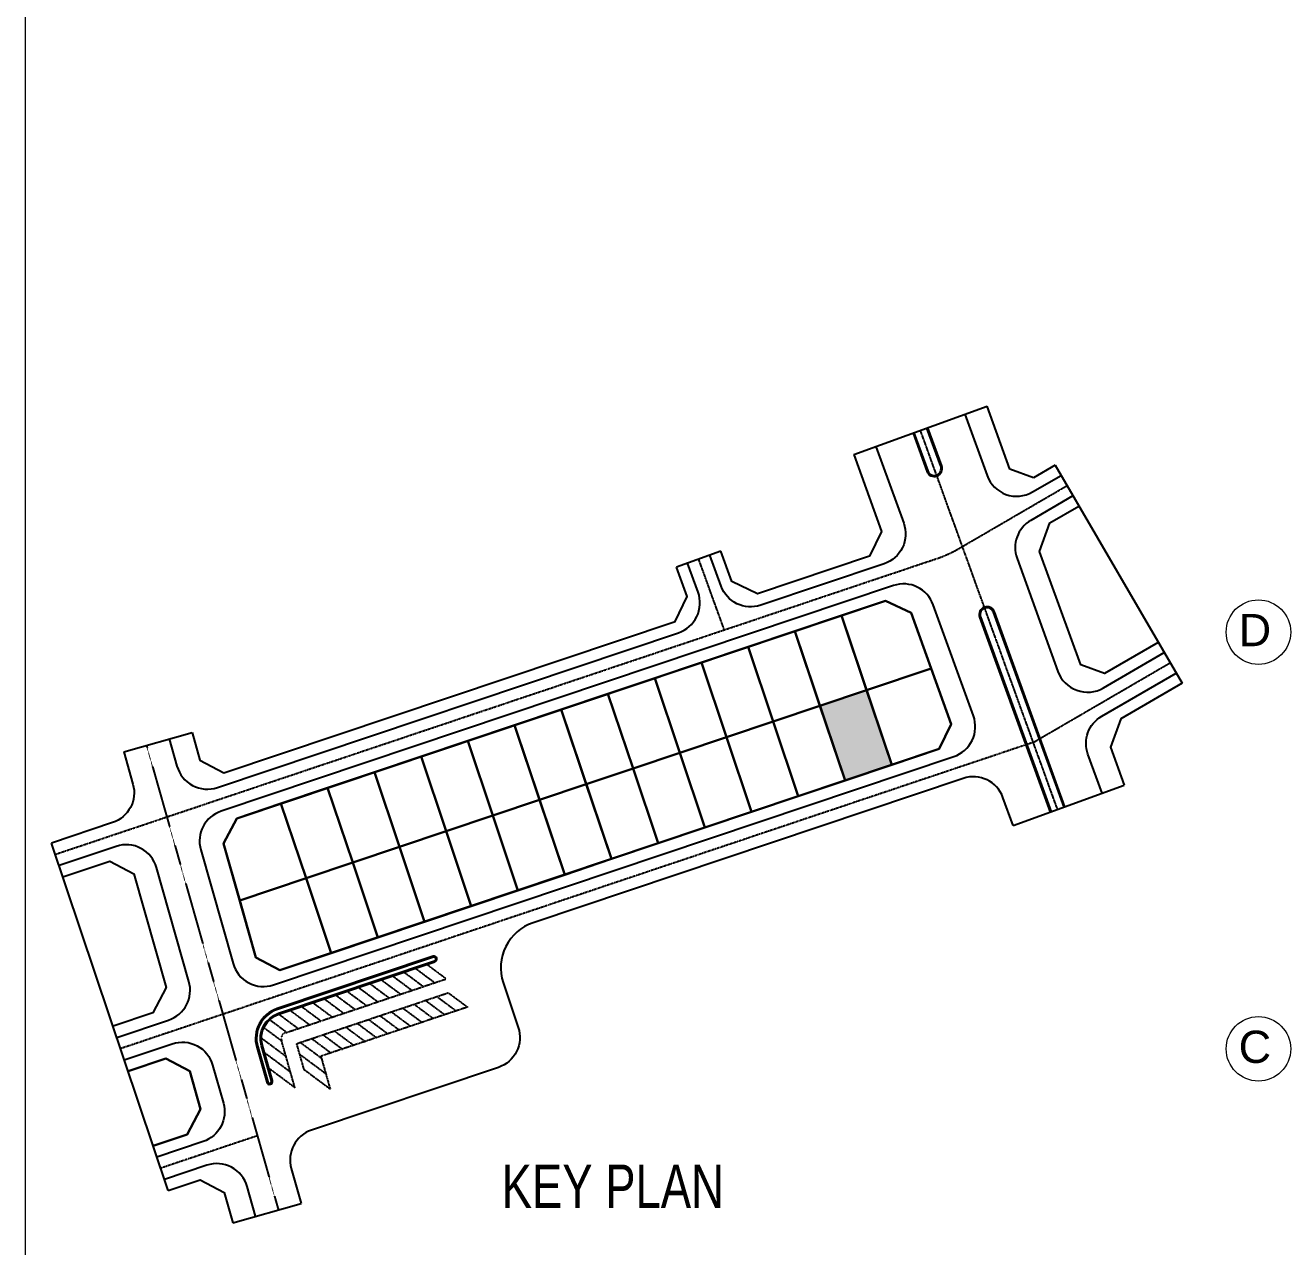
# Model space of a CAD drawing. Header units: millimetres. Extents: x 33748 to 451939, y -263262 to 62681.
# Drawn here: x 180006 to 191240, y 40543 to 51388 of the extents above; entities that cross this region are included whole.
import ezdxf
from ezdxf.enums import TextEntityAlignment as Align

# ---------------------------------------------------------------- set-up
doc = ezdxf.new("R2010")
doc.units = ezdxf.units.MM
doc.linetypes.add('ACAD_ISO10W100', pattern=[18.5, 12, -3, 0.5, -3])
doc.linetypes.add('HIDDEN', pattern=[0.375, 0.25, -0.125])
doc.layers.get('Defpoints').update_dxf_attribs({"color": 202, "lineweight": 13})
doc.layers.add('-KH', color=143, linetype='Continuous', lineweight=13)
doc.layers.add('-TEXT', color=7, linetype='Continuous', lineweight=15)
doc.layers.add('loKBT', color=42, linetype='Continuous')
doc.layers.add('net in mo', color=159, linetype='Continuous')
doc.styles.add('1', font='arial.ttf')
doc.styles.add('kieuchuDim', font='arial.ttf', dxfattribs={"width": 0.75})

# ---------------------------------------------------------------- blocks, each defined once
blk = doc.blocks.new('A$C0A8F067A')
at = {"layer": 'loKBT'}
h = blk.add_hatch(color=256, dxfattribs=at)
h.dxf.hatch_style = 1
h.paths.add_polyline_path([(206757, 135100), (194907, 131123), (201270, 112162), (213120, 116139)])
for p, q in [((243096, 191202), (237330, 207143)), ((243096, 191202), (237330, 207143)), ((231688, 205102), (237302, 189580)), ((249118, 189014), (243096, 191202)), ((249118, 189014), (243096, 191202)), ((248848, 185386), (256079, 189593)), ((254570, 192186), (249118, 189014)), ((254570, 192186), (249118, 189014))]:
    blk.add_line(p, q)
at = {"linetype": 'ACAD_ISO10W100', "ltscale": 0.75}
for p, q in [((255179, 104872), (220403, 201021)), ((230108, 171012), (257588, 187000)), ((954, 93459), (224566, 168502)), ((170652, 150408), (164160, 168357)), ((249034, 121863), (283737, 142053)), ((24088, 121094), (57532, 3277))]:
    blk.add_line(p, q, dxfattribs=at)
for points in [[(203476, 194899), (237330, 207143)], [(203476, 194899), (210531, 175393), (207492, 169100), (179040, 159552), (172600, 162663), (169802, 170398)], [(203476, 194899), (210531, 175393), (207492, 169100), (179040, 159552), (172600, 162663), (169802, 170398)], [(254570, 192186), (286755, 136867)], [(280720, 147239), (267095, 139312), (261072, 141500), (250646, 170328), (253267, 177544), (260605, 181814)], [(280720, 147239), (267095, 139312), (261072, 141500), (250646, 170328), (253267, 177544), (260605, 181814)], [(169802, 170398), (158517, 166317)], [(35632, 124371), (37622, 117361), (43727, 114142), (158180, 152552), (161220, 158845), (158517, 166317)], [(35632, 124371), (37622, 117361), (43727, 114142), (158180, 152552), (161220, 158845), (158517, 166317)], [(286755, 136867), (271243, 127843), (268622, 120626), (272106, 110994)], [(18316, 119456), (35632, 124371)], [(243894, 100790), (272106, 110994)], [(29589, 8135), (0, 96303)], [(2863, 87771), (14749, 91759), (20855, 88540), (29059, 59637), (25684, 53237), (15590, 49849)], [(2863, 87771), (14749, 91759), (20855, 88540), (29059, 59637), (25684, 53237), (15590, 49849)], [(25771, 19512), (34433, 22419), (37808, 28819), (35071, 38461), (28965, 41680), (19408, 38473)], [(19408, 38473), (28965, 41680), (35071, 38461), (37808, 28819), (34433, 22419), (25771, 19512)], [(29589, 8135), (37713, 10862), (43819, 7643), (45989, 0)], [(45989, 0), (63304, 4915)]]:
    blk.add_lwpolyline(points)
for points in [[(218523, 200341), (222035, 190630, 1), (225796, 191990), (222284, 201701)], [(218758, 200426), (222270, 190715, 1), (225561, 191905), (222049, 201616)], [(209119, 196939), (216157, 177479, -0.4210432), (211180, 167174), (179886, 156672, -0.4074168), (169817, 161535), (166981, 169378)], [(259096, 184407), (248408, 178188, 0.3624568), (244907, 168552), (255278, 139878, 0.4679364), (266825, 135684), (282229, 144646)], [(29860, 122733), (31822, 115819, 0.4281041), (42063, 110419), (159023, 149670, 0.4210432), (164001, 159976), (161339, 167337)], [(257060, 105552), (239188, 154964, 0.4142136), (236627, 156164), (236627, 156164, 0.4142136), (235427, 153603), (253298, 104192)], [(256825, 105467), (238953, 154879, 0.4142136), (236712, 155929, 0.4142136), (235662, 153688), (253533, 104277)], [(266464, 108953), (262884, 118850, -0.3624568), (266384, 128486), (285246, 139460)], [(18316, 119456), (20640, 111270, -0.4004581), (15489, 101501), (0, 96303)], [(243894, 100790), (241333, 107872, 0.4074168), (231265, 112735), (122132, 76111, 0.4142136), (114573, 60916), (118391, 49540, -0.4142136), (113352, 39410)], [(34855, 61190), (26654, 90082, 0.4281041), (16413, 95482), (1909, 90615)], [(57203, 54321, 0.4004581), (52053, 44552), (54582, 35643, 0.4142136), (55508, 35126, 0.4142136), (56025, 36053), (53496, 44962, -0.4004581), (57681, 52899), (97249, 66178, 0.4142136), (97721, 67128, 0.4142136), (96771, 67600), (57203, 54321)], [(16544, 47005), (29705, 51422, 0.4004581), (34855, 61190)], [(18453, 41317), (30629, 45403, -0.4281041), (40870, 40003)], [(40870, 40003), (43604, 30372, -0.4004581), (38453, 20604), (26725, 16668)], [(113352, 39410), (65952, 23503, 0.4004581), (60801, 13734), (63304, 4915)], [(51761, 1638), (49618, 9185, 0.4281041), (39377, 14585), (28634, 10979)]]:
    blk.add_lwpolyline(points, format="xyb")
for points in [[(42987, 104400, 0.4004581), (37837, 94631), (46038, 65740, 0.4281041), (56279, 60340), (228871, 118261, 0.4210432), (233848, 128566), (223642, 156785, 0.4074168), (213574, 161648)], [(57283, 54084, 0.4004581), (52293, 44620), (54822, 35711, 0.4142136), (55440, 35367, 0.4142136), (55784, 35984), (53255, 44893, -0.4004581), (57601, 53136), (97169, 66415, 0.4142136), (97484, 67048, 0.4142136), (96851, 67363)]]:
    blk.add_lwpolyline(points, format="xyb", close=True)
for points in [[(57943, 64063), (51838, 67282), (43633, 96184), (47008, 102585), (211574, 157813), (218015, 154702), (228222, 126480), (225183, 120187)], [(57943, 64063), (51838, 67282), (43633, 96184), (47008, 102585), (211574, 157813), (218015, 154702), (228222, 126480), (225183, 120187)], [(218015, 154702), (211574, 157813), (200394, 154061), (206757, 135100), (223119, 140591)], [(200394, 154061), (188543, 150084), (194907, 131123), (206757, 135100)], [(188543, 150084), (176693, 146107), (183056, 127146), (194907, 131123)], [(176693, 146107), (164842, 142130), (171206, 123169), (183056, 127146)], [(164842, 142130), (152992, 138153), (159355, 119192), (171206, 123169)], [(152992, 138153), (141141, 134176), (147505, 115215), (159355, 119192)], [(223119, 140591), (206757, 135100), (213120, 116139), (225183, 120187), (228222, 126480)], [(141141, 134176), (129291, 130199), (135654, 111238), (147505, 115215)], [(129291, 130199), (117441, 126222), (123804, 107261), (135654, 111238)], [(194907, 131123), (183056, 127146), (189419, 108185), (201270, 112162)], [(117441, 126222), (105590, 122245), (111953, 103284), (123804, 107261)], [(183056, 127146), (171206, 123169), (177569, 104208), (189419, 108185)], [(105590, 122245), (93740, 118268), (100103, 99307), (111953, 103284)], [(171206, 123169), (159355, 119192), (165718, 100231), (177569, 104208)], [(159355, 119192), (147505, 115215), (153868, 96254), (165718, 100231)], [(93740, 118268), (81889, 114291), (88252, 95330), (100103, 99307)], [(81889, 114291), (70039, 110314), (76402, 91353), (88252, 95330)], [(147505, 115215), (135654, 111238), (142017, 92277), (153868, 96254)], [(70039, 110314), (58188, 106337), (64551, 87376), (76402, 91353)], [(135654, 111238), (123804, 107261), (130167, 88301), (142017, 92277)], [(58188, 106337), (47008, 102585), (43633, 96184), (47735, 81733), (64551, 87376)], [(123804, 107261), (111953, 103284), (118316, 84324), (130167, 88301)], [(111953, 103284), (100103, 99307), (106466, 80347), (118316, 84324)], [(100103, 99307), (88252, 95330), (94615, 76370), (106466, 80347)], [(88252, 95330), (76402, 91353), (82765, 72393), (94615, 76370)], [(76402, 91353), (64551, 87376), (70914, 68416), (82765, 72393)], [(64551, 87376), (47735, 81733), (51838, 67282), (57943, 64063), (70914, 68416)]]:
    blk.add_lwpolyline(points, close=True)
at = {"ltscale": 5}
for points in [[(200394, 154061), (213120, 116139)], [(188543, 150084), (201270, 112162)], [(176693, 146107), (189419, 108185)], [(164842, 142130), (177569, 104208)], [(223119, 140591), (47735, 81733)], [(152992, 138153), (165718, 100231)], [(141141, 134176), (153868, 96254)], [(129291, 130199), (142017, 92277)], [(117441, 126222), (130167, 88301)], [(105590, 122245), (118316, 84324)], [(93740, 118268), (106466, 80347)], [(81889, 114291), (94615, 76370)], [(70039, 110314), (82765, 72393)], [(58188, 106337), (70914, 68416)]]:
    blk.add_lwpolyline(points, dxfattribs=at)
at = {"linetype": 'ACAD_ISO10W100', "ltscale": 0.75}
for points in [[(249034, 121863), (17499, 44161)], [(52202, 22053), (27680, 13824)]]:
    blk.add_lwpolyline(points, dxfattribs=at)
at = {"linetype": 'HIDDEN', "ltscale": 5}
blk.add_lwpolyline([(55125, 39223), (61713, 34324), (58306, 46327, -0.4004581), (59271, 48159), (100098, 61860), (95211, 65494)], format="xyb", dxfattribs=at)
for points in [[(92324, 64525), (97211, 60891)], [(83663, 61619), (88550, 57985)], [(86550, 62587), (91437, 58953)], [(89437, 63556), (94324, 59922)], [(64083, 38793), (62194, 45448), (100632, 58347), (105520, 54714), (68306, 42225), (70671, 33895), (64083, 38793)], [(75002, 58712), (79890, 55078)], [(77889, 59681), (82776, 56047)], [(80776, 60650), (85663, 57016)], [(63454, 54837), (68342, 51203)], [(66341, 55806), (71229, 52172)], [(69228, 56774), (74116, 53140)], [(72115, 57743), (77003, 54109)], [(91971, 55441), (96859, 51807)], [(94858, 56410), (99746, 52776)], [(97745, 57379), (102633, 53745)], [(55347, 51519), (59681, 48296)], [(57681, 52899), (62568, 49265)], [(60568, 53868), (65455, 50234)], [(80424, 51566), (85311, 47932)], [(83311, 52534), (88198, 48901)], [(86198, 53503), (91085, 49869)], [(89085, 54472), (93972, 50838)], [(53867, 49504), (58350, 46171)], [(71763, 48659), (76650, 45025)], [(74650, 49628), (79537, 45994)], [(77537, 50597), (82424, 46963)], [(53206, 46880), (59471, 42222)], [(63102, 45753), (68429, 41792)], [(65989, 46721), (70877, 43088)], [(68876, 47690), (73764, 44056)], [(54004, 43172), (60592, 38273)], [(62962, 42742), (69550, 37844)]]:
    blk.add_lwpolyline(points, dxfattribs=at)
blk.add_arc((244825, 192301), 8000, 199.88428, 300.1907)
at = {"linetype": 'ACAD_ISO10W100', "ltscale": 0.75}
blk.add_arc((215021, 196943), 30000, 288.5515, 300.1907, dxfattribs=at)
at = {"layer": 'loKBT'}
blk.add_lwpolyline([(206757, 135100), (194907, 131123), (201270, 112162), (213120, 116139)], close=True, dxfattribs=at)

msp = doc.modelspace()

# ---------------------------------------------------------------- linework, layer by layer
at = {"layer": '-KH'}
for centre in [(190953.8, 46000.3), (190953.8, 42299.9)]:
    msp.add_circle(centre, 286.3, dxfattribs=at)
at = {"layer": 'Defpoints'}
msp.add_lwpolyline([(227045.9, 22260.6), (227045.9, 55524.6), (180005.9, 55524.6), (180005.9, 22260.6)], close=True, dxfattribs=at)

# ---------------------------------------------------------------- block references
at = {"layer": 'net in mo', "xscale": 0.035, "yscale": 0.035, "zscale": 0.035}
msp.add_blockref('A$C0A8F067A', (180238.8, 40756), dxfattribs=at)

# ---------------------------------------------------------------- texts
at = {"layer": '-TEXT', "color": 2, "style": '1'}
for s, p in [('D', (190922.4, 46018.3)), ('C', (190922.4, 42318))]:
    msp.add_text(s, height=286.3, dxfattribs=at).set_placement(p, align=Align.MIDDLE_CENTER)
at = {"layer": '-TEXT', "color": 4, "style": 'kieuchuDim', "width": 0.75}
msp.add_text('KEY PLAN', height=385, dxfattribs=at).set_placement((184235.3, 40887.4))

doc.saveas('drawing.dxf')
